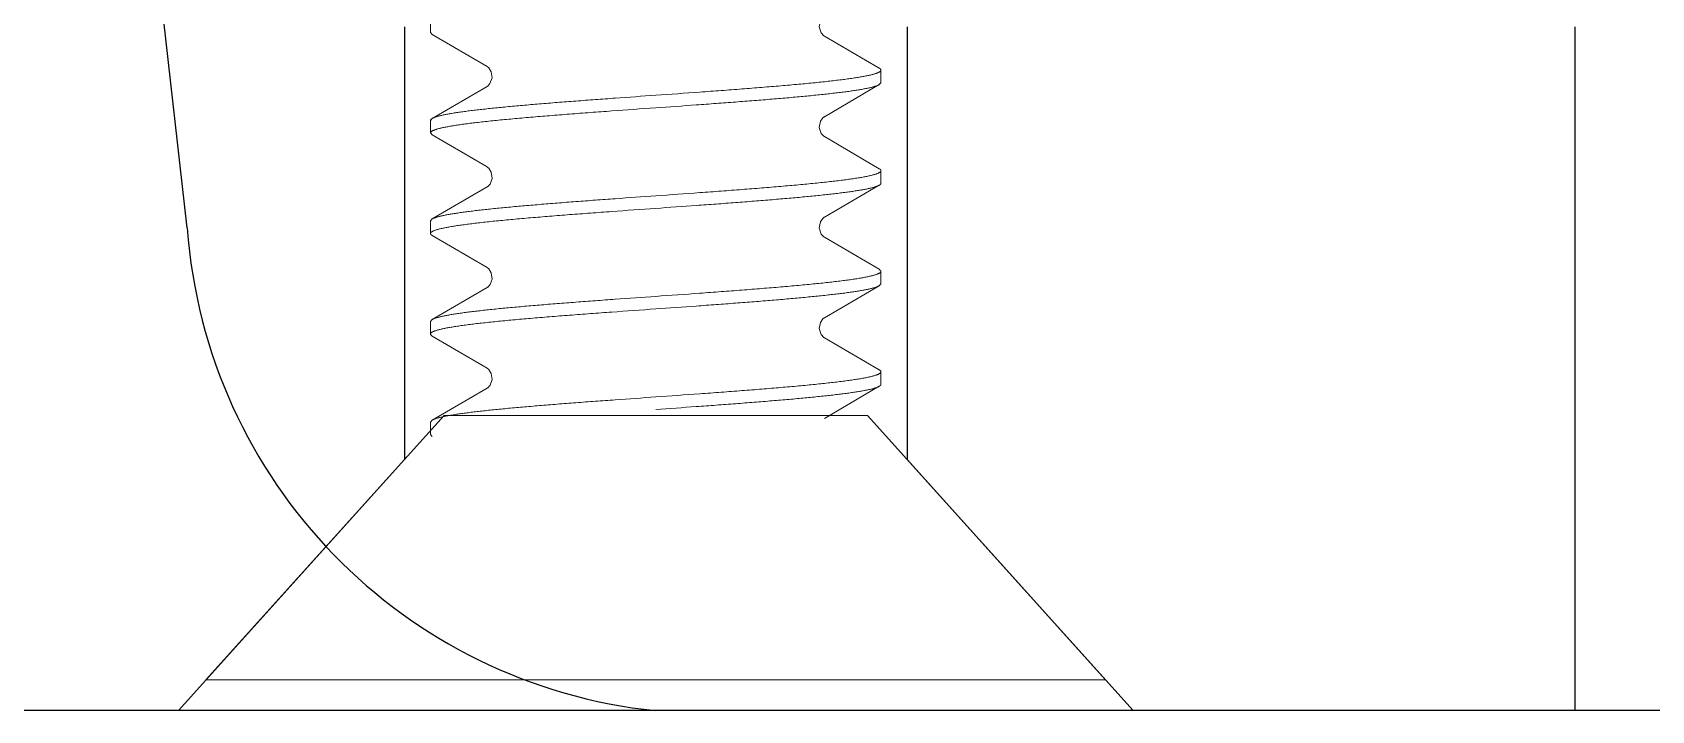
# Model space of a CAD drawing. Header units: inches. Extents: x -1.8 to 19, y -6.6 to 16.3.
# Drawn here: x 9.7165 to 10.1191, y 10 to 10.1686 of the extents above; entities that cross this region are included whole.
import ezdxf

# ---------------------------------------------------------------- set-up
doc = ezdxf.new("R2010")
doc.units = ezdxf.units.IN
doc.header["$MEASUREMENT"] = 0
doc.linetypes.add('DASHED2', pattern=[9.524999999999999, 6.35, -3.175])
for name, color, linetype, lineweight, true_color in [('hardware', 30, 'Continuous', 9, 0xff7f00), ('hidden ... construction', 2, 'Continuous', 0, 0xffff00), ('top view', 7, 'Continuous', 25, 0xffffff)]:
    doc.layers.add(name, color=color, linetype=linetype, lineweight=lineweight, true_color=true_color)

# ---------------------------------------------------------------- blocks, each defined once
blk = doc.blocks.new('screw')
at = {"layer": 'hardware', "lineweight": 13}
for p, q in [((0, 0.1118409418184578), (0, -0.1118409418184569)), ((0.0657858171437233, 0.0526299168835109), (0, 0.1118409418184578)), ((0.0657858171437233, -0.0526299168835109), (0.0657858171437233, 0.0526299168835109)), ((0, -0.1118409418184569), (0.0657858171437233, -0.0526299168835109))]:
    blk.add_line(p, q, dxfattribs=at)
at = {"layer": 'hardware', "linetype": 'Continuous', "lineweight": 5}
for p, q in [((0.060499132920665, 0.0555808045376169), (0.0609863263539998, 0.0560000785376155)), ((0.0609863263539998, 0.0560000785376155), (0.0641113263539987, 0.0560000785376155)), ((0.0645985204706661, 0.0555808033542826), (0.0641113263539987, 0.0560000785376155)), ((0.0725639214373326, 0.0419200696876158), (0.0645985204706661, 0.0555808033542826)), ((0.0854991329206654, 0.0555808045376169), (0.0775337314706663, 0.0419200700209492)), ((0.0859863263539984, 0.0560000785376155), (0.0891113263539991, 0.0560000785376155)), ((0.0895985204706664, 0.0555808033542826), (0.0891113263539991, 0.0560000785376155)), ((0.097563921437333, 0.0419200696876158), (0.0895985204706664, 0.0555808033542826)), ((0.1104991329206658, 0.0555808045376169), (0.102533731470665, 0.0419200700209492)), ((0.1109863263539988, 0.0560000785376155), (0.1141113263539995, 0.0560000785376155)), ((0.114598520470665, 0.0555808033542826), (0.1141113263539995, 0.0560000785376155)), ((0.1225639214373315, 0.0419200696876158), (0.114598520470665, 0.0555808033542826)), ((0.1354991329206661, 0.0555808045376169), (0.1275337314706653, 0.0419200700209492)), ((0.1354991329206661, 0.0555808045376169), (0.1359863263539991, 0.0560000785376155)), ((0.1359863263539991, 0.0560000785376155), (0.1391113263539998, 0.0560000785376155)), ((0.1385804736539991, 0.0560001993542824), (0.1391113267206648, 0.0560001993542824)), ((0.1395985204706653, 0.0555808033542826), (0.1391113263539998, 0.0560000785376155)), ((0.1475639218039986, 0.0419201905042827), (0.1395985208373321, 0.0555809241709495)), ((0.1604991332873313, 0.0555809253542838), (0.1525337318373323, 0.0419201908376161)), ((0.1604991332873313, 0.0555809253542838), (0.1609863267206662, 0.0560001993542824)), ((0.1609863267206662, 0.0560001993542824), (0.1641113267206651, 0.0560001993542824)), ((0.0725644613706662, 0.0419191461876158), (0.0725639214373326, 0.0419200696876158)), ((0.0726182611039994, 0.041837655654283), (0.0725644613706662, 0.0419191461876158)), ((0.097564484970665, 0.041919105787616), (0.097563921437333, 0.0419200696876158)), ((0.0976186362706655, 0.0418371319042831), (0.097564484970665, 0.041919105787616)), ((0.1225644668873331, 0.0419191367376159), (0.1225639214373315, 0.0419200696876158)), ((0.1226183531873331, 0.0418375270209496), (0.1225644668873331, 0.0419191367376159)), ((0.1275361027539985, 0.0419241167042825), (0.1275337314706653, 0.0419200700209492)), ((0.1475644157373319, 0.0419193457042839), (0.1475639218039986, 0.0419201905042827)), ((0.1476174633373317, 0.0418388926042832), (0.1475644157373319, 0.0419193457042839)), ((0.0650337314706653, -0.041919912962384), (0.0729991329206661, -0.0555806474790499)), ((0.0770985204706653, -0.0555806462957174), (0.0850639214373319, -0.0419199126123831)), ((0.0850645275206665, -0.0419188759123843), (0.0850639214373319, -0.0419199126123831)), ((0.0900337314706656, -0.041919912962384), (0.0979991329206665, -0.0555806474790499)), ((0.1020985204706658, -0.0555806462957174), (0.1100639214373323, -0.0419199126123831)), ((0.1100645275206651, -0.0419188759123843), (0.1100639214373323, -0.0419199126123831)), ((0.115033731470666, -0.041919912962384), (0.122999132920665, -0.0555806474790499)), ((0.1270985204706661, -0.0555806462957174), (0.1350639214373326, -0.0419199126123831)), ((0.1350645275206654, -0.0419188759123843), (0.1350639214373326, -0.0419199126123831)), ((0.1400358727539983, -0.0419235677957177), (0.1400337314706663, -0.041919912962384)), ((0.1400337314706663, -0.041919912962384), (0.1479991329206654, -0.0555806474790499)), ((0.1520985208373313, -0.0555805254790505), (0.1600639218039979, -0.0419197917957162)), ((0.1600645278873325, -0.0419187550957174), (0.1600639218039979, -0.0419197917957162)), ((0.0734863263539991, -0.0559999214623846), (0.0766113263539998, -0.0559999214623846)), ((0.0979991329206665, -0.0555806474790499), (0.0984863263539995, -0.0559999214623846)), ((0.0984863263539995, -0.0559999214623846), (0.1016113263539984, -0.0559999214623846)), ((0.1020985204706658, -0.0555806462957174), (0.1016113263539984, -0.0559999214623846)), ((0.1234863263539998, -0.0559999214623846), (0.1266113263539987, -0.0559999214623846)), ((0.1484863263539984, -0.0559999214623846), (0.1479991329206654, -0.0555806474790499)), ((0.1484863263539984, -0.0559999214623846), (0.1516113263539991, -0.0559999214623846))]:
    blk.add_line(p, q, dxfattribs=at)
for points in [[(0.0732813604873324, 0.0412149068876166), (0.072658538987332, 0.0417836867709491), (0.0726182611039994, 0.041837655654283)], [(0.0775361070373324, 0.0419241240209489), (0.077515113470666, 0.0418900026042825), (0.0771994734373325, 0.0415212046542832), (0.0762010429873323, 0.040890301354282), (0.0746670387206658, 0.0406890895876168), (0.0732813604873324, 0.0412149068876166)], [(0.0982799877873329, 0.0412158332876169), (0.0976589096539995, 0.0417832091209495), (0.0976186362706655, 0.0418371319042831)], [(0.1025360948539993, 0.0419241032542823), (0.1025150439206651, 0.0418898950376158), (0.1021977200539992, 0.0415195416376166), (0.1011947042373332, 0.0408877844709492), (0.0996610152873319, 0.0406898762876162), (0.0982799877873329, 0.0412158332876169)], [(0.1232814038873331, 0.0412148776209493), (0.122658645920666, 0.0417835489376168), (0.1226183531873331, 0.0418375270209496)], [(0.1275361027539985, 0.0419241167042825), (0.127515158820666, 0.0418900727876154), (0.1271994843373323, 0.0415212150042832), (0.1262006193539984, 0.0408901326709498), (0.1246666101206648, 0.0406891451709503), (0.1232814038873331, 0.0412148776209493)], [(0.1482781353206646, 0.0412172061876168), (0.1476574930873318, 0.0417851575042833), (0.1476174633373317, 0.0418388926042832)], [(0.1525361520206661, 0.0419243208209492), (0.152514255537332, 0.0418887977876165), (0.152196097603998, 0.0415181258876158), (0.1511963001539984, 0.0408885373876169), (0.1496629127539981, 0.0406897480209496), (0.1482781353206646, 0.0412172061876168)], [(0.0850645275206665, -0.0419188759123843), (0.0851644033039991, -0.0417760093290509), (0.085864020087332, -0.0411608521123848), (0.087366672787333, -0.0406697582790505), (0.088891324570666, -0.0409729794123832), (0.0897578091373321, -0.0415781480957174), (0.0900164568539987, -0.0418919289623832), (0.0900358727373318, -0.0419235677957177)], [(0.1100645275206651, -0.0419188759123843), (0.1101644033039995, -0.0417760093290509), (0.1108640200873324, -0.0411608521123848), (0.1123666727873316, -0.0406697582790505), (0.1138913245706663, -0.0409729794123832), (0.1147578091373325, -0.0415781480957174), (0.1150164568539991, -0.0418919289623832), (0.1150358727373322, -0.0419235677957177)], [(0.1350645275206654, -0.0419188759123843), (0.1351644033039998, -0.0417760093290509), (0.1358640200873327, -0.0411608521123848), (0.1373666727873319, -0.0406697582790505), (0.1388913245706667, -0.0409729794123832), (0.1397578091373328, -0.0415781480957174), (0.1400164568539994, -0.0418919289623832), (0.1400358727373325, -0.0419235677957177)], [(0.1600645278873325, -0.0419187550957174), (0.1601644036706651, -0.041775888512384), (0.1608640204539979, -0.0411607312957179), (0.162366673153999, -0.0406696374623836), (0.1638913249373319, -0.0409728585957163), (0.1647578095039981, -0.0415780272790505), (0.1650164572206647, -0.0418918081457163), (0.1650358731039978, -0.0419234469790509)]]:
    blk.add_lwpolyline(points, dxfattribs=at)
for points, knots in [([(0.0703613263539984, 7.85376164e-08), (0.0701225269206651, 0.0033610216209494), (0.0697667930206658, 0.0083687216209496), (0.0692852817706664, 0.0149810275709496), (0.0689267124706652, 0.0197835473542822), (0.068568258237333, 0.0244237485376155), (0.0682099627206656, 0.0288641384042831), (0.0678518833706649, 0.0330682661709493), (0.0674940579039982, 0.0370015412876165), (0.067189629220666, 0.0400944979876163), (0.066944314070666, 0.0424092818376165), (0.0667646753706654, 0.0440178845042824), (0.0665851010706666, 0.0455364252542827), (0.0664055885373325, 0.0469617175709489), (0.0662261230206662, 0.0482908260709491), (0.0660467608706663, 0.049521104304282), (0.0658675389206655, 0.0506501159042836), (0.0656884914206659, 0.0516754756876158), (0.0655352718539997, 0.0524633554042823), (0.0654117837039989, 0.0530398780542826), (0.0653219398873317, 0.0534322555209501), (0.0652321263873328, 0.0537973256876158), (0.0651423453539997, 0.0541349127209498), (0.0650526043206663, 0.0544448442709493), (0.0649629100373323, 0.0547269532376164), (0.0648732724873329, 0.0549810813542821), (0.0647836802539994, 0.0552071138376169), (0.064694149553999, 0.0554049739209494), (0.0646306148039992, 0.0555254915376162), (0.0645985195039993, 0.0555806422042826)], [0, 0, 0, 0, 0.1806035425, 0.2690932468, 0.3553635416, 0.4387389622, 0.5185526006, 0.5941451755, 0.6648986705, 0.7302487709, 0.7607290421, 0.789667313, 0.8170066792, 0.8426905895, 0.8666668779, 0.8888934058, 0.9093302253, 0.9279385445, 0.9446827073, 0.9523484708, 0.9595407238, 0.9662579403, 0.9724990123, 0.9782633919, 0.9835512998, 0.9883640357, 0.9927046335, 0.9965797347, 1, 1, 1, 1]), ([(0.085499132287332, 0.0555807192209494), (0.0855184963706661, 0.0556140209376154), (0.0855570341373328, 0.0556765731376165), (0.0856177716039996, 0.0557621755209494), (0.0856785668539983, 0.0558348243709501), (0.085739486620666, 0.0558945159376156), (0.0858006249206655, 0.0559412419876155), (0.0858621252206666, 0.0559749186376157), (0.0859240376539996, 0.0559953309042837), (0.085965910370666, 0.0559999293542832), (0.085986326570666, 0.0559999256376153)], [0, 0, 0, 0, 0.1724868538, 0.328751082, 0.4695827119, 0.5961003333, 0.709879339, 0.8130808362, 0.9085848682, 1, 1, 1, 1]), ([(0.085986326570666, 0.0559999256376153), (0.0860026630873316, 0.0559999226542826), (0.0860358786206652, 0.0559970106709491), (0.0860852904373319, 0.0559840318042832), (0.0861345391873327, 0.0559625183042831), (0.086183610037333, 0.0559325629709492), (0.0862325475206662, 0.0558942242542821), (0.0862813926873331, 0.0558475269042828), (0.0863301852539993, 0.055792477937616), (0.0863979670206663, 0.0557043033709492), (0.0864818201373316, 0.055571879570949), (0.0865787499539989, 0.0553858952709491), (0.0866757576373323, 0.0551668442209498), (0.0867728516873323, 0.0549148144209494), (0.0868700267206661, 0.054629878904282), (0.0869672706206652, 0.0543121569709503), (0.0870645725539989, 0.0539617784376167), (0.0871619144039981, 0.0535789040376153), (0.0872592887373325, 0.0531637492709498), (0.0873566984039995, 0.0527165829209499), (0.087454140003999, 0.0522377007376162), (0.0875878967039994, 0.0515373169542821), (0.0877539371706659, 0.0505844510542834), (0.087948179320666, 0.0493493185709495), (0.0881425626539996, 0.0479953289709493), (0.0883371017539984, 0.0465258050709502), (0.0885317532539995, 0.0449442698209496), (0.0887264587206664, 0.043254469237616), (0.0889212292873316, 0.0414604765709496), (0.0891873569706656, 0.0388735027042832), (0.0895174316873322, 0.0354134219709498), (0.0898350118039988, 0.0318099088042833), (0.0900907552039991, 0.0287668112042825), (0.0903540752539984, 0.0255397357209501), (0.0906816868539997, 0.0213620820709499), (0.091070206470665, 0.0162043292542835), (0.0915926282206654, 0.0090611044042825), (0.0919775677039996, 0.0036419343376161), (0.0922363263539998, 7.85376164e-08)], [0, 0, 0, 0, 0.0008652912, 0.0017557898, 0.0026946434, 0.0037016626, 0.0047929446, 0.00598116, 0.0072761312, 0.0086854443, 0.0118680528, 0.0155619608, 0.0197856513, 0.0245504087, 0.0298631444, 0.0357279976, 0.0421472795, 0.0491220237, 0.0566513188, 0.0647322925, 0.0733615051, 0.0825351513, 0.1024989717, 0.1245887023, 0.1487578323, 0.1749487372, 0.2031022652, 0.2331575495, 0.2650432508, 0.298681835, 0.3709034352, 0.4491416618, 0.4902864962, 0.5326541996, 0.6206369821, 0.7122416298, 0.8066167981, 1, 1, 1, 1]), ([(0.0953613263539988, 7.85376164e-08), (0.095122528353999, 0.0033610014209495), (0.094766797203999, 0.0083686626542833), (0.0942852898706657, 0.0149809175542818), (0.093926723853999, 0.0197833993042833), (0.0935682715206652, 0.024423575004282), (0.0932099795373331, 0.0288639407876152), (0.0928519019039984, 0.033068047570949), (0.0924940809706654, 0.0370013103209485), (0.0921896515539997, 0.0400942731709497), (0.091944335237333, 0.0424090790209499), (0.0917646946373323, 0.0440177137542834), (0.0915851181206657, 0.0455362884042829), (0.0914056023206664, 0.0469616109542832), (0.091226133753999, 0.0482907451376162), (0.0910467691706656, 0.0495210462042825), (0.0908675451039989, 0.0506500775209497), (0.0906884958206666, 0.0516754524542824), (0.090535274670666, 0.052463341604283), (0.0904117855373328, 0.0530398694209486), (0.0903219411706664, 0.0534322494876162), (0.0902321272206648, 0.0537973216209488), (0.0901423458206649, 0.0541349101376154), (0.0900526045039991, 0.0544448428042825), (0.0899629099873318, 0.0547269526542821), (0.0898732723373323, 0.0549810815209488), (0.0897836801873331, 0.0552071144542827), (0.0896941494706651, 0.055404974437617), (0.0896306147373329, 0.055525491754282), (0.0895985194539988, 0.0555806422042826)], [0, 0, 0, 0, 0.1806024578, 0.2690911631, 0.3553607981, 0.4387358313, 0.5185491469, 0.5941411304, 0.664894411, 0.7302446347, 0.7607253298, 0.7896642328, 0.8170042622, 0.8426886952, 0.8666654273, 0.8888923758, 0.9093295602, 0.927938156, 0.9446824934, 0.9523483176, 0.9595406174, 0.9662578691, 0.9724989673, 0.9782633667, 0.9835512903, 0.9883640403, 0.9927046475, 0.9965797459, 1, 1, 1, 1]), ([(0.1104991324539991, 0.0555807751042829), (0.1105184950373331, 0.0556140711709494), (0.1105570287373328, 0.0556766078376158), (0.1106177696039999, 0.055762178104282), (0.110678569653999, 0.0558347929709493), (0.1107394883539999, 0.0558944663042835), (0.1108006253373318, 0.0559411896376156), (0.1108621238873318, 0.0559748761042824), (0.1109240348206664, 0.0559953073042836), (0.110965908837333, 0.0559999219042835), (0.1109863261206654, 0.055999925804282)], [0, 0, 0, 0, 0.1724797997, 0.328716288, 0.4695223782, 0.5960358601, 0.7098262418, 0.8130468319, 0.9085703599, 1, 1, 1, 1]), ([(0.1109863261206654, 0.055999925804282), (0.1110026615539986, 0.0559999289209498), (0.1110358752706662, 0.0559970297376155), (0.111085286537332, 0.0559840678876169), (0.1111345350539995, 0.0559625671542827), (0.1111836057039997, 0.0559326183876161), (0.1112325428873329, 0.0558942781209497), (0.1112813877873332, 0.0558475693209486), (0.1113301782706649, 0.0557924979209501), (0.1113979510539987, 0.0557042890709498), (0.1114818022706657, 0.055571848120949), (0.1115787364373325, 0.055385868204282), (0.1116757477039985, 0.0551668425709488), (0.1117728450039997, 0.0549148446042826), (0.1118700229873329, 0.0546299324376162), (0.1119672700039998, 0.0543122103042828), (0.1120645712873325, 0.0539618020042835), (0.1121619073373331, 0.0535788860542831), (0.1122592890039996, 0.0531637028876153), (0.1123935490873332, 0.0525473047542837), (0.1125599081039985, 0.051697765954283), (0.112753958287332, 0.0505844232542829), (0.1129481720206658, 0.0493492964042827), (0.1131425587539996, 0.0479953617042836), (0.1133370915206664, 0.0465259278376164), (0.1135317301039989, 0.0449444836376153), (0.1137264185039994, 0.0432547833376153), (0.1139211808706657, 0.0414609117709501), (0.1141160084039987, 0.0395672193542831), (0.114310881937332, 0.0375782018542834), (0.1145759180706654, 0.0347500068542823), (0.114905164120666, 0.0310138312042829), (0.1152932810873326, 0.0263148586209487), (0.115681650137333, 0.0213626119876169), (0.1160701835039986, 0.0162046157376165), (0.1165926229206653, 0.0090611960376163), (0.1169775685206658, 0.0036419228042836), (0.1172363263539984, 7.85376164e-08)], [0, 0, 0, 0, 0.0008652338, 0.0017556329, 0.0026943737, 0.0037013087, 0.0047925827, 0.0059809149, 0.0072761735, 0.0086858896, 0.0118689639, 0.0155627741, 0.0197860019, 0.0245501689, 0.0298624414, 0.0357272223, 0.0421470908, 0.0491228221, 0.0566526041, 0.0647336453, 0.0825357133, 0.1024993792, 0.1245896445, 0.1487575419, 0.1749463869, 0.2030983928, 0.2331523874, 0.2650355047, 0.298671535, 0.3339839119, 0.3708911572, 0.4491275104, 0.5326419797, 0.6206266628, 0.7122361952, 0.8066174355, 1, 1, 1, 1]), ([(0.1203613263539991, 7.85376164e-08), (0.1201225285539993, 0.0033609988209493), (0.1197667977373327, 0.008368654987616), (0.1192852909206652, 0.0149809032376167), (0.1189267253373318, 0.0197833800209492), (0.1185682732373314, 0.024423552437617), (0.1182099817373319, 0.0288639150709491), (0.1178519043206665, 0.0330680190542827), (0.1174940839873317, 0.0370012802876163), (0.1171896544206652, 0.0400942443042824), (0.1169443378706652, 0.0424090536209496), (0.1167646969206653, 0.0440176931209501), (0.1165851200539996, 0.0455362727042834), (0.1164056038039993, 0.0469615994709498), (0.1162261348539995, 0.0482907369709488), (0.1160467700039993, 0.0495210406376154), (0.1158675457039993, 0.0506500740042836), (0.1156884962206652, 0.0516754503542822), (0.1155352749039997, 0.052463340354282), (0.1154117856706665, 0.0530398686209485), (0.1153219412539992, 0.0534322489542829), (0.1152321272373327, 0.0537973212876155), (0.1151423458039995, 0.0541349099709487), (0.1150526044539986, 0.0544448427542834), (0.114962909937333, 0.0547269527209488), (0.114873272270666, 0.0549810816542821), (0.1147836801373325, 0.0552071146542827), (0.1146941494539997, 0.055404974637617), (0.1146306147206657, 0.055525491954282), (0.1145985194539991, 0.0555806423876168)], [0, 0, 0, 0, 0.1806023174, 0.2690908905, 0.3553604391, 0.4387354231, 0.5185486971, 0.5941406001, 0.6648938518, 0.7302441008, 0.7607248617, 0.7896638588, 0.8170039847, 0.8426884918, 0.8666652804, 0.8888922762, 0.9093294975, 0.9279381185, 0.944682471, 0.9523483009, 0.9595406052, 0.9662578606, 0.9724989617, 0.9782633634, 0.9835512889, 0.9883640402, 0.9927046484, 0.9965797466, 1, 1, 1, 1]), ([(0.135986326404, 0.0560000780709488), (0.1360026628706648, 0.0560000764542829), (0.1360358818039986, 0.0559971544042836), (0.1360852937706662, 0.0559841330876151), (0.1361345400539984, 0.0559625604876155), (0.136183607170665, 0.0559325389042824), (0.1362325408539997, 0.0558941352876152), (0.1362813827373321, 0.0558473825376166), (0.1363301726873323, 0.0557922958542827), (0.1363979419373325, 0.0557041179042832), (0.136481801120665, 0.0555717653542826), (0.1365787484539995, 0.0553859007376163), (0.1366757698539998, 0.0551669575542837), (0.136772869720666, 0.054914955354282), (0.1368700334706665, 0.0546299453042822), (0.1369672699539992, 0.0543120872709499), (0.1370645672373316, 0.0539615837709499), (0.1371619140039988, 0.0535786558876152), (0.1372593058206653, 0.0531635309709495), (0.1373935871039988, 0.0525472091709486), (0.1375599764373325, 0.0516976169542831), (0.1377539800539991, 0.0505841207376169), (0.1379482112539991, 0.049348851120949), (0.1381426331706648, 0.0479948621876156), (0.1383371890706651, 0.0465253221876169), (0.1385318071873327, 0.0449436989209486), (0.1387265108873328, 0.0432538388376153), (0.1389212895373328, 0.0414599022876158), (0.1391161228206654, 0.0395661644209495), (0.1393109767873322, 0.0375771250542831), (0.1395760093706662, 0.0347489943709495), (0.1399052432539991, 0.0310129573709501), (0.1402933237039987, 0.0263142266042821), (0.1406816853373327, 0.0213622180709487), (0.1410702002873327, 0.0162043501209501), (0.1415926359706658, 0.0090610429209503), (0.1419775763373325, 0.0036418129209492), (0.1422363263539987, 7.85376164e-08)], [0, 0, 0, 0, 0.000865288, 0.001755939, 0.0026951719, 0.003702777, 0.0047947631, 0.0059836714, 0.0072791723, 0.0086886899, 0.0118703372, 0.0155620897, 0.0197836755, 0.0245477359, 0.0298619775, 0.0357295451, 0.0421513873, 0.0491271764, 0.0566556904, 0.0647350646, 0.0825363581, 0.1025055214, 0.1245986491, 0.1487658297, 0.1749556414, 0.2031131296, 0.2331699608, 0.265053273, 0.2986897932, 0.334003918, 0.3709099857, 0.4491423728, 0.5326546277, 0.6206325883, 0.7122384761, 0.8066232549, 1, 1, 1, 1]), ([(0.1391113241539997, 0.0559998094376164), (0.1391317421039989, 0.0559998349376167), (0.139173618953999, 0.0559952861542827), (0.1392355484373325, 0.0559749446209503), (0.1392970650373314, 0.055941324487617), (0.1393582122539992, 0.0558946321542821), (0.1394191242706653, 0.0558349540376168), (0.1394799104873317, 0.0557623272042837), (0.139540636420666, 0.0556767620709495), (0.1395791651206653, 0.0556142403042825), (0.1395985236206648, 0.0555809563209495)], [0, 0, 0, 0, 0.0914447139, 0.1869590356, 0.2901590743, 0.4039398161, 0.5304720087, 0.6713083082, 0.8275535264, 1, 1, 1, 1]), ([(0.1453613263539995, 7.85376164e-08), (0.1451225288706655, 0.0033609941376164), (0.1447667994873323, 0.00836862977095), (0.1442852952539992, 0.0149808448876163), (0.1439267327706661, 0.0197832843709493), (0.1435682827706659, 0.0244234252042821), (0.1432099961206659, 0.0288637496376163), (0.1428519213039989, 0.0330678142376159), (0.1424941084706666, 0.037001044554283), (0.1421896775039981, 0.0400940062042822), (0.1419443598873331, 0.0424088383542829), (0.141764716737333, 0.0440175175542831), (0.1415851376873329, 0.045536135837616), (0.1414056169873332, 0.046961493820949), (0.1412261451373331, 0.0482906567709493), (0.1410467788539995, 0.0495209842709494), (0.1408675537039985, 0.0506500357709489), (0.1406885026873328, 0.05167542102095), (0.1405352783039986, 0.0524633140876167), (0.1404117888873329, 0.0530398458876169), (0.1403219439206664, 0.0534322322876166), (0.1402321294706665, 0.0537973113376155), (0.1401423476706649, 0.0541349061376168), (0.1400526060539991, 0.0544448432209501), (0.1399629114373317, 0.0547269543876156), (0.1398732732539989, 0.0549810812542821), (0.1397836796539986, 0.0552071109376166), (0.1396941490039991, 0.0554049698042833), (0.1396306146039985, 0.0555254877542834), (0.1395985194539995, 0.0555806390042823)], [0, 0, 0, 0, 0.1806020759, 0.2690898029, 0.3553586774, 0.438733189, 0.5185459284, 0.5941367895, 0.6648895159, 0.7302396558, 0.7607209413, 0.7896607546, 0.8170016716, 0.8426866497, 0.8666638698, 0.8888913408, 0.9093289342, 0.9279376783, 0.9446820212, 0.9523479338, 0.9595403538, 0.9662577356, 0.9724989518, 0.9782634355, 0.9835513889, 0.9883640936, 0.9927046248, 0.9965797121, 1, 1, 1, 1]), ([(0.0672363263539995, 7.85376164e-08), (0.0674751370873319, -0.0033610238623832), (0.0678308658039983, -0.0083686363290499), (0.0683123602373323, -0.0149807447957171), (0.0686709048873324, -0.0197829304623847), (0.0690293558873327, -0.0244230602790508), (0.0693876290206659, -0.0288634357123838), (0.0697457434373325, -0.0330676147623832), (0.0701035256706659, -0.0370009412623835), (0.0704080172373323, -0.040094076712383), (0.0706533225373323, -0.0424090204790497), (0.0708329578039992, -0.044017756995717), (0.0710125567039983, -0.0455363235457176), (0.071192100804, -0.0469616338123844), (0.0713715549206653, -0.0482908416957164), (0.0715508930873325, -0.0495212021957175), (0.0717301206539995, -0.0506501439290501), (0.0719092097873324, -0.051675382862384), (0.0720624091706663, -0.0524632305290505), (0.0721858764206653, -0.0530398397290499), (0.0722757107539993, -0.0534322918623831), (0.0723655159706651, -0.0537973739457174), (0.072455299520666, -0.0541348951457179), (0.0725450460039989, -0.0544447101123842), (0.072634747820665, -0.0547267061123842), (0.0727243961706654, -0.0549807788457164), (0.072813986137332, -0.0552068446790513), (0.0729035065873325, -0.0554048096123845), (0.072967034970665, -0.0555254187623833), (0.0729991324373318, -0.0555806146790508)], [0, 0, 0, 0, 0.1806117434, 0.2690880122, 0.3553522115, 0.4387286911, 0.5185430449, 0.5941324983, 0.6648908535, 0.7302413211, 0.7607259002, 0.7896677205, 0.8170061633, 0.8426888074, 0.8666683032, 0.8888979526, 0.9093324845, 0.9279361771, 0.9446811512, 0.9523487801, 0.9595425975, 0.9662601271, 0.9724997881, 0.9782618425, 0.9835475264, 0.9883591312, 0.9927004657, 0.9965775872, 1, 1, 1, 1]), ([(0.0766113265539998, -0.0559997647123831), (0.0765949909373325, -0.0559997671623842), (0.076561776803999, -0.0559968668123832), (0.0765123658206657, -0.0559839028790501), (0.0764631149539989, -0.0559624036123845), (0.0763949006039992, -0.0559207506957167), (0.0763099261373326, -0.0558449313623841), (0.076212794487333, -0.0557247599290501), (0.0761158432873315, -0.0555717071290501), (0.0760189124539983, -0.0553857018957169), (0.0759218998873321, -0.0551666763623837), (0.0758248026873327, -0.0549146687623834), (0.0757276242539986, -0.0546297512623833), (0.075630376970665, -0.054312026295718), (0.0755330742873321, -0.0539616184457179), (0.0754357364706648, -0.05357870237905), (0.0753383575873328, -0.0531635148457168), (0.0752409443873321, -0.0527163344123834), (0.0751434993873323, -0.0522374511290514), (0.0750097383206649, -0.0515370701457174), (0.0748436942539998, -0.0505841968623839), (0.0746494655706658, -0.0493490714957164), (0.0744550833373323, -0.0479951244623847), (0.0742605496706654, -0.046525676762383), (0.0740659097706653, -0.0449442170123833), (0.0738712190706663, -0.043254497529051), (0.0736764559039982, -0.0414606007123846), (0.0734816273039984, -0.0395668832457164), (0.0732867511206658, -0.0375778450623843), (0.0730217140039982, -0.0347496282457174), (0.0726924693539994, -0.0310134370957167), (0.0723043507706651, -0.0263144535457167), (0.0719159850539983, -0.0213622174457173), (0.0715274542206663, -0.016204261279051), (0.0710050219873326, -0.009060924862383), (0.0706200812039983, -0.0036417240457168), (0.0703613263539984, 7.85376164e-08)], [0, 0, 0, 0, 0.0008652469, 0.0017556627, 0.0026944199, 0.0037013657, 0.0059781644, 0.0086814083, 0.0118644972, 0.0155583985, 0.019781766, 0.0245460888, 0.0298584984, 0.0357233618, 0.0421432224, 0.0491189619, 0.0566488552, 0.0647300756, 0.0733593111, 0.0825328862, 0.1024968068, 0.1245871299, 0.1487553539, 0.1749446314, 0.2030969719, 0.2331513702, 0.2650351537, 0.2986718484, 0.3339846449, 0.3708923552, 0.4491296105, 0.5326443588, 0.620629496, 0.7122388303, 0.8066188379, 1, 1, 1, 1]), ([(0.0922363263539998, 7.85376164e-08), (0.0924751259039989, -0.003360866429051), (0.0928308558873321, -0.0083685102623834), (0.0933123586039992, -0.0149807035457182), (0.0936709146039993, -0.0197830580123837), (0.0940293569706657, -0.0244230956457168), (0.0943876298539997, -0.0288633009623842), (0.094745700837333, -0.0330672740623834), (0.0951034989039992, -0.0370004547957175), (0.0954079357206655, -0.0400934294123845), (0.0956532536539998, -0.0424083054623834), (0.0958328986039983, -0.0440170465123844), (0.0960124788706661, -0.0455357135790502), (0.0961920089039999, -0.0469611075623844), (0.0963714839539985, -0.0482903084457176), (0.0965508511373321, -0.0495206861957174), (0.0967300756206664, -0.0506497761290499), (0.0969091319539984, -0.0516751759290513), (0.0970623643206657, -0.0524630715623831), (0.0971858531706665, -0.0530396144290508), (0.0972756993539988, -0.0534320222457163), (0.0973655148206663, -0.053797124712383), (0.0974552974039987, -0.0541347400457175), (0.0975450397706655, -0.054444689779051), (0.0976347341706652, -0.0547268012623841), (0.0977243763539984, -0.054980917162383), (0.097813974253999, -0.0552069350290508), (0.0979035052039985, -0.0554047925957173), (0.0979670388373324, -0.0555253149957169), (0.0979991337539999, -0.0555804703123846)], [0, 0, 0, 0, 0.1806036867, 0.2690902947, 0.3553575715, 0.4387302793, 0.5185409201, 0.5941293052, 0.6648817464, 0.7302319689, 0.7607142112, 0.7896553501, 0.8169973072, 0.8426825378, 0.8666604576, 0.8888890294, 0.9093275072, 0.9279363064, 0.9446805329, 0.9523467346, 0.9595395626, 0.966257385, 0.9724989884, 0.9782637216, 0.9835517041, 0.9883641424, 0.9927044268, 0.9965795292, 1, 1, 1, 1]), ([(0.101611325320665, -0.0559999276957166), (0.1015949915039996, -0.0559999298123844), (0.1015617801706664, -0.0559970260290515), (0.1015123735373325, -0.055984049062384), (0.1014631300539988, -0.0559625244123838), (0.1014140644206665, -0.0559325424290505), (0.1013651326539995, -0.0558941591957174), (0.1013162956039991, -0.0558474018290509), (0.1012675098873326, -0.0557922906290509), (0.1011997428373326, -0.0557040540957177), (0.1011158916706665, -0.0555716144957179), (0.1010189505206667, -0.0553856630123848), (0.1009219318539983, -0.0551666844623844), (0.1008248271539983, -0.0549147331457176), (0.1007276422539987, -0.0546298479623842), (0.1006303906873323, -0.054312118579051), (0.1005330969373318, -0.0539616812457178), (0.100435756920666, -0.0535787439123832), (0.1003383753706653, -0.0531635629123839), (0.1002409605039996, -0.0527164106957168), (0.1001435147706665, -0.0522375628290499), (0.100009749437332, -0.0515372027290502), (0.0998437108873332, -0.0505843176790508), (0.0996494957706651, -0.0493491854623836), (0.0994551039539984, -0.0479952583123842), (0.0992605633873327, -0.0465258353790512), (0.0990659286539997, -0.0449443671290508), (0.0988712386206657, -0.0432546232957174), (0.0986764682206654, -0.0414607147123834), (0.0984816335039994, -0.0395669813457174), (0.0982867599373328, -0.037577914495718), (0.0980217192873332, -0.0347496656457169), (0.0976924663539996, -0.0310134383123844), (0.0973043526706657, -0.0263144386623831), (0.0969159821206652, -0.0213622018957169), (0.0965274540039991, -0.0162042476123832), (0.0960050207039987, -0.0090609161290507), (0.0956200801873329, -0.0036417095957164), (0.0953613263539988, 7.85376164e-08)], [0, 0, 0, 0, 0.0008651458, 0.001755508, 0.0026943146, 0.0037014627, 0.0047931329, 0.0059820229, 0.0072778095, 0.0086878673, 0.0118710628, 0.0155643928, 0.0197868052, 0.0245501318, 0.0298618701, 0.0357267639, 0.042147458, 0.0491236013, 0.0566532699, 0.0647338827, 0.0733623766, 0.0825353275, 0.1024993609, 0.1245904713, 0.1487576829, 0.1749458204, 0.2030986265, 0.2331536468, 0.265037126, 0.2986736391, 0.3339872373, 0.3708952425, 0.4491322815, 0.5326478061, 0.6206318385, 0.7122401109, 0.8066206684, 1, 1, 1, 1]), ([(0.1172363263539984, 7.85376164e-08), (0.1174751316706664, -0.0033609475957173), (0.1178308628706655, -0.0083686079790502), (0.1183123697206663, -0.0149808571623842), (0.118670930720665, -0.0197832845290505), (0.1190293950706656, -0.0244235520790506), (0.1193876790206654, -0.0288639897123835), (0.1197457865706666, -0.0330681608290507), (0.1201035807706659, -0.0370014208290508), (0.120408044170665, -0.040094421462384), (0.1206533510539993, -0.0424092374123833), (0.1208329825539993, -0.0440178841790511), (0.1210125549706655, -0.04553638782905), (0.121192091653999, -0.0469616212457167), (0.1213715444373327, -0.0482907263290509), (0.1215508883873329, -0.049521047145718), (0.1217300889873327, -0.0506500119957165), (0.1219091741206653, -0.0516752723290504), (0.1220623855039984, -0.05246309622905), (0.1221858569206662, -0.0530396769957174), (0.1222756958206654, -0.0534321420290498), (0.1223655045206657, -0.0537972774123832), (0.1224552800206651, -0.0541348719290502), (0.1225450244206654, -0.0544447358123845), (0.1226347331706654, -0.0547267260623832), (0.1227243887373322, -0.0549807479457174), (0.1228139863706661, -0.0552067448123834), (0.1229035145539987, -0.0554046504290513), (0.1229670409206653, -0.0555252290123845), (0.1229991336873317, -0.0555804186623848)], [0, 0, 0, 0, 0.1806082216, 0.2690914421, 0.3553609164, 0.4387389779, 0.5185546859, 0.5941453361, 0.6649014052, 0.7302501482, 0.7607319293, 0.7896718643, 0.817010467, 0.8426915827, 0.866668553, 0.8888970137, 0.9093334193, 0.9279376234, 0.9446814721, 0.9523487215, 0.959542702, 0.9662612476, 0.9725026183, 0.9782656961, 0.9835511803, 0.9883618206, 0.9927019149, 0.9965779932, 1, 1, 1, 1]), ([(0.1266113264539988, -0.0559997648123831), (0.1265949906039998, -0.0559997664123833), (0.1265617760706663, -0.0559968642457181), (0.1265123648039987, -0.0559838979290506), (0.1264631137039987, -0.0559623968623848), (0.1263948994873323, -0.0559207429790503), (0.126309925053999, -0.0558449262123846), (0.1262127896873315, -0.0557247600457176), (0.1261158388373327, -0.0555717071123843), (0.1260189080039995, -0.0553856980457175), (0.1259218955373316, -0.0551666659123838), (0.1258247983373322, -0.0549146514123846), (0.1257276199039998, -0.0546297288957165), (0.1256303727539996, -0.0543120030957179), (0.1255330692706649, -0.0539615988457181), (0.1254357307039984, -0.0535786872790505), (0.1253383525039988, -0.0531635016123842), (0.1252409398373315, -0.0527163197457173), (0.1251434954706652, -0.0522374335790508), (0.1250097357539988, -0.0515370513957168), (0.1248436933373329, -0.0505841840790504), (0.1246494637539988, -0.0493490688623846), (0.1244550834206655, -0.0479951305790509), (0.124260550787332, -0.0465256846123845), (0.1240659099873318, -0.0449442191457168), (0.1238712179706651, -0.0432544837623832), (0.1236764498539993, -0.0414605616457165), (0.1234103232206663, -0.0388736594623831), (0.1230802580706654, -0.0354136332290507), (0.1226924493373327, -0.0310133021790504), (0.1223043404873325, -0.026314300262384), (0.1219159740706657, -0.0213620764123848), (0.1215274464539997, -0.0162041586957172), (0.1210050185373321, -0.0090608747290508), (0.1206200803373323, -0.0036417117123842), (0.1203613263539991, 7.85376164e-08)], [0, 0, 0, 0, 0.0008652591, 0.0017556927, 0.0026944692, 0.0037014298, 0.0059782184, 0.0086813831, 0.0118644653, 0.0155584386, 0.0197819247, 0.0245463756, 0.0298588837, 0.0357237757, 0.0421435537, 0.0491191805, 0.056649051, 0.0647303066, 0.0733596025, 0.0825332297, 0.1024970945, 0.1245871078, 0.1487551873, 0.1749444603, 0.2030968683, 0.2331515267, 0.2650358469, 0.2986731187, 0.3708942202, 0.4491321088, 0.5326469723, 0.6206322014, 0.7122407798, 0.806619453, 1, 1, 1, 1]), ([(0.1479991336039996, -0.0555804582457169), (0.1479670384873322, -0.0555253030623844), (0.1479035046873316, -0.0554047818457173), (0.1478139737373321, -0.0552069276957168), (0.1477243766706648, -0.0549809167790505), (0.1476347361539985, -0.0547268119123841), (0.1475450442373332, -0.0544447157123847), (0.1474553051373333, -0.0541347850457177), (0.1473655265206661, -0.0537971919457166), (0.1472757155706665, -0.0534321142123835), (0.1471858743706653, -0.0530397329957167), (0.147062392470666, -0.0524632274790511), (0.146909172037333, -0.0516753871623843), (0.1467301265706651, -0.0506500710623845), (0.1465509096539981, -0.0495210826290498), (0.1463715493873325, -0.0482908042957169), (0.146192080570666, -0.0469616776623836), (0.1460125584706662, -0.0455363368957178), (0.1458329767039983, -0.0440177104457176), (0.1456533279873329, -0.0424089959290504), (0.1454079980373317, -0.040094071779051), (0.145103550487333, -0.0370009635457178), (0.1447457284539999, -0.0330675938123841), (0.1443876436706655, -0.0288634720123833), (0.1440293655706653, -0.0244232089957182), (0.1436709257706659, -0.0197832021957174), (0.143312371820665, -0.0149808878290499), (0.1428308662039994, -0.0083686504623844), (0.1424751305706649, -0.0033609321457169), (0.1422363263539987, 7.85376164e-08)], [0, 0, 0, 0, 0.0034204711, 0.0072955232, 0.0116356925, 0.0164479364, 0.0217356428, 0.0275000295, 0.0337412281, 0.0404585992, 0.0476509415, 0.055316635, 0.0720598254, 0.0906671445, 0.1111036321, 0.1333302494, 0.1573067989, 0.182991378, 0.2103324878, 0.2392729898, 0.2697553414, 0.3351087462, 0.40586511, 0.4814566366, 0.5612682589, 0.6446399934, 0.7309056507, 0.819392748, 1, 1, 1, 1]), ([(0.1516113261539991, -0.0559997723457171), (0.1515949897873325, -0.0559997693623844), (0.151561774553999, -0.0559968573457175), (0.151512363103999, -0.0559838784457165), (0.1514631146373324, -0.0559623648790497), (0.1514140439873322, -0.0559324093957168), (0.1513651065706656, -0.0558940704290505), (0.1513162613873329, -0.055847372695717), (0.1512674686873317, -0.0557923231957167), (0.1511996864373322, -0.0557041473957165), (0.1511158325039992, -0.0555717211123837), (0.1510189016539984, -0.0553857326123835), (0.1509218925539992, -0.0551666760457179), (0.1508247968206666, -0.0549146396790503), (0.1507276198873326, -0.0546296968457165), (0.1506303739706658, -0.0543119671623833), (0.1505330699706653, -0.0539615805790499), (0.1504357254539992, -0.053578696595717), (0.1503383494706656, -0.0531635293790514), (0.1502409383873327, -0.0527163480123845), (0.1501434957373322, -0.0522374506290513), (0.1500097391206661, -0.0515370544790512), (0.1498437009539997, -0.0505841928290503), (0.1496494606539989, -0.0493490881123835), (0.1494550841373317, -0.0479951493123841), (0.149260553470665, -0.0465256849623837), (0.1490659105039998, -0.0449442082123844), (0.148871211870665, -0.0432544619290498), (0.1486764448373317, -0.0414605171957172), (0.148410318837332, -0.0388735863957175), (0.1480802463873323, -0.0354135333623847), (0.147762663387333, -0.0318100230123841), (0.1475069178539992, -0.0287668976623836), (0.1472435916206651, -0.0255397485457172), (0.1469159700206666, -0.0213619826123841), (0.1465274418706655, -0.0162041141457179), (0.146005018920665, -0.0090608680790512), (0.1456200814373327, -0.0036417271957179), (0.1453613263539995, 7.85376164e-08)], [0, 0, 0, 0, 0.0008652828, 0.0017557749, 0.0026946243, 0.0037016419, 0.0047929252, 0.0059811454, 0.0072761252, 0.0086854511, 0.0118681049, 0.0155620884, 0.0197858799, 0.0245507581, 0.0298636286, 0.0357286248, 0.0421480521, 0.049122948, 0.0566524715, 0.064733726, 0.0733632217, 0.0825371031, 0.1025010472, 0.124590175, 0.1487583136, 0.174948096, 0.2031005497, 0.2331548971, 0.2650397086, 0.2986775719, 0.3708984997, 0.4491366411, 0.4902820918, 0.5326507324, 0.6206358698, 0.7122431881, 0.8066194641, 1, 1, 1, 1]), ([(0.0729991324373318, -0.0555806146790508), (0.0730184951206658, -0.0556139114457173), (0.0730570290373331, -0.0556764496290514), (0.0731177695039984, -0.055762022445717), (0.0731785696206659, -0.0558346389957168), (0.0732394883873317, -0.0558943129123835), (0.0733006254539996, -0.0559410359290498), (0.0733621241039997, -0.0559747214457174), (0.0734240350873316, -0.0559951512290509), (0.0734659089539991, -0.0559997647790498), (0.0734863261539991, -0.0559997681957176)], [0, 0, 0, 0, 0.1724816252, 0.3287205326, 0.469527577, 0.596040738, 0.7098299991, 0.8130491435, 0.9085713257, 1, 1, 1, 1]), ([(0.0770985209539996, -0.0555806127457173), (0.0770791582373322, -0.0556139094623847), (0.0770406241706658, -0.0556764479123837), (0.0769798842706655, -0.0557620217290511), (0.0769190841539997, -0.0558346389623834), (0.0768581652706664, -0.0558943129623844), (0.0767970280039985, -0.0559410355290498), (0.0767355290706659, -0.0559747201790506), (0.0766736177873322, -0.055995148862384), (0.076631743803999, -0.0559997616290504), (0.0766113265539998, -0.0559997647123831)], [0, 0, 0, 0, 0.1724813103, 0.3287214002, 0.4695289969, 0.596042019, 0.7098307768, 0.8130493752, 0.9085712453, 1, 1, 1, 1]), ([(0.1229991336873317, -0.0555804186623848), (0.1230185003539985, -0.0556137233457177), (0.1230570441206658, -0.0556762867457179), (0.1231177862706654, -0.0557619190290497), (0.1231785811706649, -0.0558346193290502), (0.1232394923373319, -0.055894379845717), (0.1233006268039996, -0.0559411667957166), (0.123362125137332, -0.0559748868623844), (0.1234240363706649, -0.0559953258123836), (0.1234659098539999, -0.0559999313790512), (0.1234863253706655, -0.0559999287123843)], [0, 0, 0, 0, 0.1724564224, 0.3287176685, 0.46957562, 0.5961321164, 0.7099310594, 0.8131291986, 0.9086132399, 1, 1, 1, 1]), ([(0.1270985210206652, -0.0555806041790499), (0.1270791580373329, -0.0556139024957174), (0.1270406233706665, -0.0556764444123834), (0.1269798842706662, -0.0557620242123838), (0.1269190841373329, -0.055834645762384), (0.1268581650539995, -0.0558943215957166), (0.1267970276206649, -0.0559410438957171), (0.1267355285373333, -0.0559747266790512), (0.1266736171706653, -0.0559951523957177), (0.1266317435039996, -0.0559997627957172), (0.1266113264539988, -0.0559997648123831)], [0, 0, 0, 0, 0.1724851422, 0.3287306923, 0.4695408805, 0.5960534512, 0.7098397842, 0.8130550629, 0.9085737032, 1, 1, 1, 1]), ([(0.1516113261539991, -0.0559997723457171), (0.1516317423873323, -0.0559997852290506), (0.1516736228039994, -0.0559951923457165), (0.1517355395373328, -0.0559747314790498), (0.1517970344373316, -0.0559409738123842), (0.1518581650539981, -0.0558941634623844), (0.151919077570666, -0.0558344063790513), (0.1519798725373323, -0.0557617305623835), (0.1520406131206651, -0.0556761394790497), (0.1520791554706646, -0.0556136079123837), (0.1520985206706646, -0.0555803207957171)], [0, 0, 0, 0, 0.0913975651, 0.1869024657, 0.2901381644, 0.4039727142, 0.5305394831, 0.6713799412, 0.8276005332, 1, 1, 1, 1]), ([(0.1520985210873322, -0.0555805609623841), (0.1520791570706648, -0.0556138621957177), (0.1520406193373331, -0.0556764137957169), (0.1519798820206655, -0.0557620160457164), (0.1519190872373317, -0.0558346661290506), (0.1518581675706658, -0.055894359295718), (0.1517970291539987, -0.055941086745718), (0.1517355285706652, -0.0559747644957165), (0.1516736156706655, -0.0559951774790504), (0.151631742553999, -0.0559997760790507), (0.1516113261539991, -0.0559997723457171)], [0, 0, 0, 0, 0.1724838738, 0.3287470567, 0.4695794856, 0.5960981557, 0.7098779722, 0.8130800408, 0.9085844745, 1, 1, 1, 1])]:
    blk.add_open_spline(points, degree=3, knots=knots, dxfattribs=at)

msp = doc.modelspace()

# ---------------------------------------------------------------- linework, layer by layer
at = {"layer": 'hidden ... construction'}
msp.add_xline((10, 10), (1, 0), dxfattribs=at)
at = {"layer": 'top view'}
for p, q in [((9.754999999999999, 10.12), (9.553869095206457, 11.89805932734656)), ((9.808999999999997, 10.17), (9.808999999999996, 10.06244010421963)), ((9.933999999999997, 10.17), (9.933999999999997, 10.06244010421963)), ((9.809, 10.06244010421963), (9.752800309422138, 10)), ((9.934000000000001, 10.06244010421963), (9.990199690577864, 10)), ((13.61743849983349, 10), (4.397010101267762, 10))]:
    msp.add_line(p, q, dxfattribs=at)
at = {"layer": 'top view', "linetype": 'DASHED2'}
msp.add_line((10.1, 10.17), (10.1, 10), dxfattribs=at)
at = {"layer": 'top view'}
msp.add_arc((9.884715397184781, 10.12938098976689), 0.1300541703899357, 184.136417181345, 264.1678484410876, dxfattribs=at)

# ---------------------------------------------------------------- block references
at = {"layer": 'hardware', "rotation": 90}
msp.add_blockref('screw', (9.8715, 10.00762034422165), dxfattribs=at)

doc.saveas('drawing.dxf')
